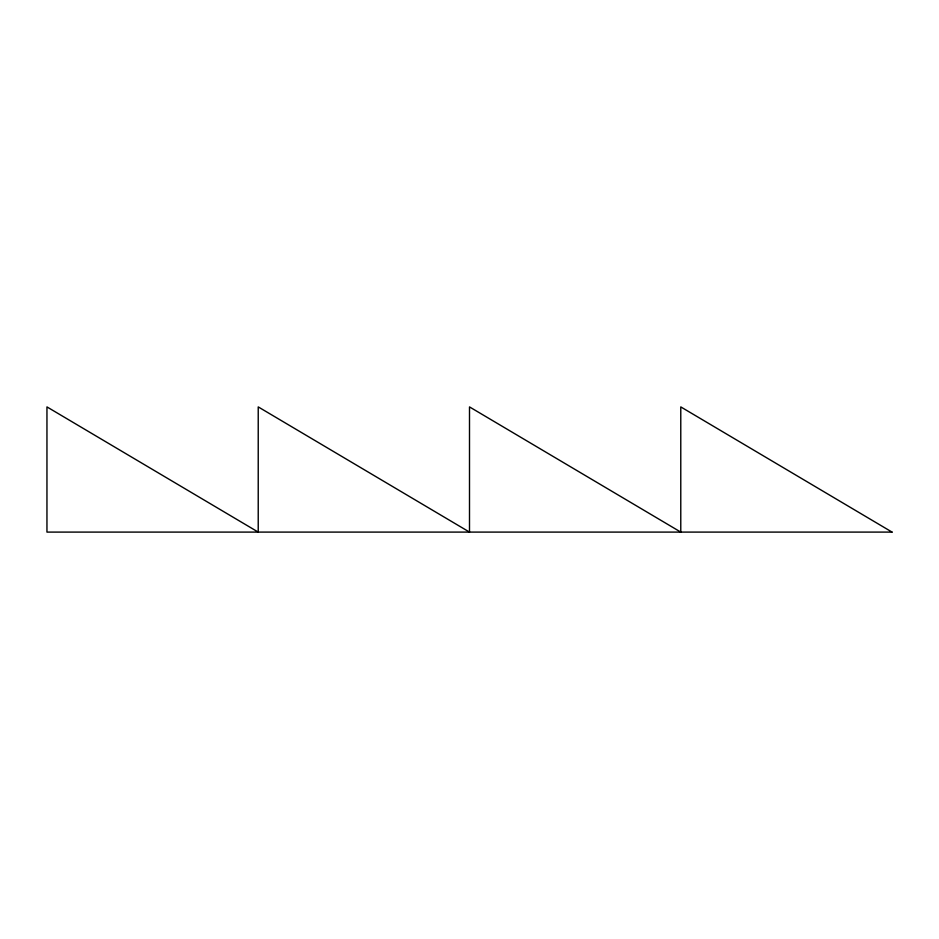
<?xml version="1.0" encoding="UTF-8"?>
<svg xmlns="http://www.w3.org/2000/svg" width="939" height="939" viewBox="0 0 939 939"><rect width="100%" height="100%" fill="white"/><g stroke="black" fill="none" stroke-linecap="round" stroke-linejoin="round"><path stroke-width="1.41" d="M892.05 532.096L46.95 532.096L46.95 406.904L258.225 532.096L258.225 406.904L469.5 532.096L469.5 406.904L680.775 532.096L680.775 406.904L892.05 532.096"/></g></svg>
